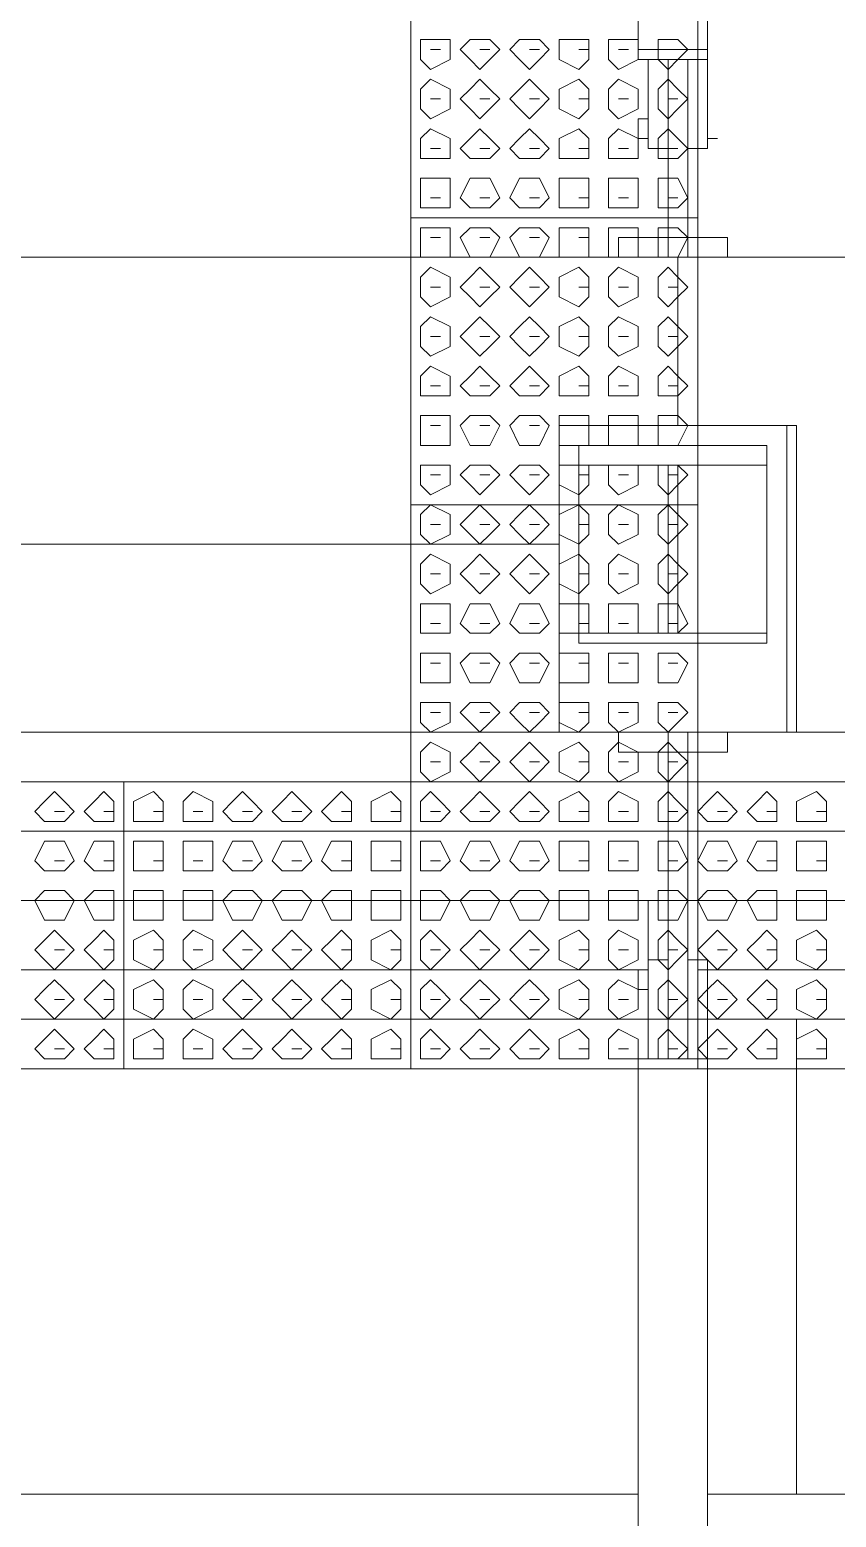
# Model space of a CAD drawing. Header units: millimetres. Extents: x -750 to 104995, y 68 to 66109.
# Drawn here: x 64580 to 65432, y 15771 to 17342 of the extents above; entities that cross this region are included whole.
import ezdxf

# ---------------------------------------------------------------- set-up
doc = ezdxf.new("R2010")
doc.units = ezdxf.units.MM
doc.layers.add('PDF_형상', color=7, linetype='Continuous')

msp = doc.modelspace()

# ---------------------------------------------------------------- linework, layer by layer
at = {"layer": 'PDF_형상', "lineweight": 5}
for points in [[(11144.4, 26203.5), (11144.4, 26297.5), (10945.8, 26297.5), (10778.6, 26297.5), (10778.6, 17404.6), (10747.3, 17404.6), (10747.3, 16202.9), (11844.5, 16202.9), (11844.5, 16495.5), (76665.4, 16495.5), (76665.4, 16296.9), (75463.7, 16296.9)], [(64679.3, 19546.9), (64679.3, 19243.8), (64982.4, 19243.8), (64982.4, 18940.8), (64982.4, 18648.2), (64982.4, 18345.1), (64982.4, 18042.1), (64982.4, 17739), (64982.4, 17446.4), (64982.4, 17143.4), (65285.4, 17143.4), (65285.4, 17446.4), (65285.4, 17739), (65285.4, 18042.1), (65285.4, 18345.1), (65285.4, 18648.2), (65285.4, 18940.8), (65285.4, 19243.8), (64982.4, 19243.8), (64982.4, 19546.9)], [(65003.3, 17321), (65013.7, 17321)], [(65055.5, 17321), (65066, 17321)], [(65107.8, 17321), (65118.2, 17321)], [(65160, 17321), (65170.5, 17321)], [(65201.8, 17321), (65212.3, 17321)], [(65254.1, 17321), (65264.5, 17321)], [(65295.9, 17310.6), (65222.7, 17310.6)], [(65003.3, 17268.8), (65013.7, 17268.8)], [(65055.5, 17268.8), (65066, 17268.8)], [(65107.8, 17268.8), (65118.2, 17268.8)], [(65160, 17268.8), (65170.5, 17268.8)], [(65201.8, 17268.8), (65212.3, 17268.8)], [(65254.1, 17268.8), (65264.5, 17268.8)], [(65003.3, 17216.5), (65013.7, 17216.5)], [(65055.5, 17216.5), (65066, 17216.5)], [(65107.8, 17216.5), (65118.2, 17216.5)], [(65160, 17216.5), (65170.5, 17216.5)], [(65201.8, 17216.5), (65212.3, 17216.5)], [(65254.1, 17216.5), (65264.5, 17216.5)], [(65003.3, 17164.3), (65013.7, 17164.3)], [(65055.5, 17164.3), (65066, 17164.3)], [(65107.8, 17164.3), (65118.2, 17164.3)], [(65160, 17164.3), (65170.5, 17164.3)], [(65201.8, 17164.3), (65212.3, 17164.3)], [(65254.1, 17164.3), (65264.5, 17164.3)], [(64982.4, 17143.4), (64982.4, 16840.3), (64982.4, 16547.7), (64982.4, 16244.7)], [(64982.4, 16547.7), (65285.4, 16547.7), (65285.4, 16840.3), (65285.4, 17143.4)], [(65003.3, 17122.5), (65013.7, 17122.5)], [(65055.5, 17122.5), (65066, 17122.5)], [(65107.8, 17122.5), (65118.2, 17122.5)], [(65160, 17122.5), (65170.5, 17122.5)], [(65201.8, 17122.5), (65212.3, 17122.5)], [(65254.1, 17122.5), (65264.5, 17122.5)], [(61962.4, 17101.6), (68566.7, 17101.6)], [(65254.1, 16923.9), (65264.5, 16923.9), (65264.5, 17101.6)], [(65003.3, 17070.2), (65013.7, 17070.2)], [(65055.5, 17070.2), (65066, 17070.2)], [(65107.8, 17070.2), (65118.2, 17070.2)], [(65160, 17070.2), (65170.5, 17070.2)], [(65201.8, 17070.2), (65212.3, 17070.2)], [(65254.1, 17070.2), (65264.5, 17070.2)], [(65003.3, 17018), (65013.7, 17018)], [(65055.5, 17018), (65066, 17018)], [(65107.8, 17018), (65118.2, 17018)], [(65160, 17018), (65170.5, 17018)], [(65201.8, 17018), (65212.3, 17018)], [(65254.1, 17018), (65264.5, 17018)], [(65003.3, 16965.7), (65013.7, 16965.7)], [(65055.5, 16965.7), (65066, 16965.7)], [(65107.8, 16965.7), (65118.2, 16965.7)], [(65160, 16965.7), (65170.5, 16965.7)], [(65201.8, 16965.7), (65212.3, 16965.7)], [(65254.1, 16965.7), (65264.5, 16965.7)], [(65003.3, 16923.9), (65013.7, 16923.9)], [(65055.5, 16923.9), (65066, 16923.9)], [(65107.8, 16923.9), (65118.2, 16923.9)], [(65160, 16923.9), (65170.5, 16923.9)], [(65201.8, 16923.9), (65212.3, 16923.9)], [(65003.3, 16871.7), (65013.7, 16871.7)], [(65055.5, 16871.7), (65066, 16871.7)], [(65107.8, 16871.7), (65118.2, 16871.7)], [(65160, 16871.7), (65170.5, 16871.7)], [(65201.8, 16871.7), (65212.3, 16871.7)], [(65254.1, 16871.7), (65264.5, 16871.7)], [(64982.4, 16840.3), (65285.4, 16840.3), (64982.4, 16840.3)], [(64982.4, 16840.3), (65285.4, 16840.3)], [(65003.3, 16819.4), (65013.7, 16819.4)], [(65055.5, 16819.4), (65066, 16819.4)], [(65107.8, 16819.4), (65118.2, 16819.4)], [(65160, 16819.4), (65170.5, 16819.4)], [(65201.8, 16819.4), (65212.3, 16819.4)], [(65254.1, 16819.4), (65264.5, 16819.4)], [(61962.4, 16798.5), (65139.1, 16798.5)], [(65003.3, 16767.2), (65013.7, 16767.2)], [(65055.5, 16767.2), (65066, 16767.2)], [(65107.8, 16767.2), (65118.2, 16767.2)], [(65160, 16767.2), (65170.5, 16767.2)], [(65201.8, 16767.2), (65212.3, 16767.2)], [(65254.1, 16767.2), (65264.5, 16767.2)], [(65003.3, 16714.9), (65013.7, 16714.9)], [(65055.5, 16714.9), (65066, 16714.9)], [(65107.8, 16714.9), (65118.2, 16714.9)], [(65160, 16714.9), (65170.5, 16714.9)], [(65201.8, 16714.9), (65212.3, 16714.9)], [(65254.1, 16714.9), (65264.5, 16714.9)], [(65003.3, 16673.1), (65013.7, 16673.1)], [(65055.5, 16673.1), (65066, 16673.1)], [(65107.8, 16673.1), (65118.2, 16673.1)], [(65160, 16673.1), (65170.5, 16673.1)], [(65201.8, 16673.1), (65212.3, 16673.1)], [(65254.1, 16673.1), (65264.5, 16673.1)], [(65003.3, 16620.9), (65013.7, 16620.9)], [(65055.5, 16620.9), (65066, 16620.9)], [(65107.8, 16620.9), (65118.2, 16620.9)], [(65160, 16620.9), (65170.5, 16620.9)], [(65201.8, 16620.9), (65212.3, 16620.9)], [(65254.1, 16620.9), (65264.5, 16620.9)], [(61962.4, 16600), (68566.7, 16600)], [(65003.3, 16568.6), (65013.7, 16568.6)], [(65055.5, 16568.6), (65066, 16568.6)], [(65107.8, 16568.6), (65118.2, 16568.6)], [(65160, 16568.6), (65170.5, 16568.6)], [(65201.8, 16568.6), (65212.3, 16568.6)], [(65254.1, 16568.6), (65264.5, 16568.6)], [(66184.1, 16547.7), (65881.1, 16547.7), (65578, 16547.7), (65285.4, 16547.7), (64982.4, 16547.7), (64679.3, 16547.7), (64376.3, 16547.7), (64083.7, 16547.7), (64083.7, 16244.7), (64376.3, 16244.7), (64679.3, 16244.7), (64982.4, 16244.7), (65285.4, 16244.7), (65578, 16244.7), (65881.1, 16244.7), (66184.1, 16244.7)], [(64679.3, 16547.7), (64679.3, 16244.7), (64679.3, 16547.7)], [(64679.3, 16547.7), (64679.3, 16244.7)], [(64982.4, 16547.7), (64982.4, 16244.7), (64982.4, 16547.7)], [(65285.4, 16547.7), (65285.4, 16244.7), (65285.4, 16547.7)], [(64606.2, 16516.4), (64616.6, 16516.4)], [(64658.4, 16516.4), (64668.9, 16516.4)], [(64710.7, 16516.4), (64721.1, 16516.4)], [(64752.5, 16516.4), (64762.9, 16516.4)], [(64804.7, 16516.4), (64815.2, 16516.4)], [(64857, 16516.4), (64867.4, 16516.4)], [(64909.2, 16516.4), (64919.7, 16516.4)], [(64961.5, 16516.4), (64971.9, 16516.4)], [(65003.3, 16516.4), (65013.7, 16516.4)], [(65055.5, 16516.4), (65066, 16516.4)], [(65107.8, 16516.4), (65118.2, 16516.4)], [(65160, 16516.4), (65170.5, 16516.4)], [(65201.8, 16516.4), (65212.3, 16516.4)], [(65254.1, 16516.4), (65264.5, 16516.4)], [(65306.3, 16516.4), (65316.8, 16516.4)], [(65358.6, 16516.4), (65369, 16516.4)], [(65410.8, 16516.4), (65421.3, 16516.4)], [(64606.2, 16464.1), (64616.6, 16464.1)], [(64658.4, 16464.1), (64668.9, 16464.1)], [(64710.7, 16464.1), (64721.1, 16464.1)], [(64752.5, 16464.1), (64762.9, 16464.1)], [(64804.7, 16464.1), (64815.2, 16464.1)], [(64857, 16464.1), (64867.4, 16464.1)], [(64909.2, 16464.1), (64919.7, 16464.1)], [(64961.5, 16464.1), (64971.9, 16464.1)], [(65003.3, 16464.1), (65013.7, 16464.1)], [(65055.5, 16464.1), (65066, 16464.1)], [(65107.8, 16464.1), (65118.2, 16464.1)], [(65160, 16464.1), (65170.5, 16464.1)], [(65201.8, 16464.1), (65212.3, 16464.1)], [(65254.1, 16464.1), (65264.5, 16464.1)], [(65306.3, 16464.1), (65316.8, 16464.1)], [(65358.6, 16464.1), (65369, 16464.1)], [(65410.8, 16464.1), (65421.3, 16464.1)], [(64606.2, 16422.3), (64616.6, 16422.3)], [(64658.4, 16422.3), (64668.9, 16422.3)], [(64710.7, 16422.3), (64721.1, 16422.3)], [(64752.5, 16422.3), (64762.9, 16422.3)], [(64804.7, 16422.3), (64815.2, 16422.3)], [(64857, 16422.3), (64867.4, 16422.3)], [(64909.2, 16422.3), (64919.7, 16422.3)], [(64961.5, 16422.3), (64971.9, 16422.3)], [(65003.3, 16422.3), (65013.7, 16422.3)], [(65055.5, 16422.3), (65066, 16422.3)], [(65107.8, 16422.3), (65118.2, 16422.3)], [(65160, 16422.3), (65170.5, 16422.3)], [(65201.8, 16422.3), (65212.3, 16422.3)], [(65254.1, 16422.3), (65264.5, 16422.3)], [(65306.3, 16422.3), (65316.8, 16422.3)], [(65358.6, 16422.3), (65369, 16422.3)], [(65410.8, 16422.3), (65421.3, 16422.3)], [(64606.2, 16370.1), (64616.6, 16370.1)], [(64658.4, 16370.1), (64668.9, 16370.1)], [(64710.7, 16370.1), (64721.1, 16370.1)], [(64752.5, 16370.1), (64762.9, 16370.1)], [(64804.7, 16370.1), (64815.2, 16370.1)], [(64857, 16370.1), (64867.4, 16370.1)], [(64909.2, 16370.1), (64919.7, 16370.1)], [(64961.5, 16370.1), (64971.9, 16370.1)], [(65003.3, 16370.1), (65013.7, 16370.1)], [(65055.5, 16370.1), (65066, 16370.1)], [(65107.8, 16370.1), (65118.2, 16370.1)], [(65160, 16370.1), (65170.5, 16370.1)], [(65201.8, 16370.1), (65212.3, 16370.1)], [(65254.1, 16370.1), (65264.5, 16370.1)], [(65306.3, 16370.1), (65316.8, 16370.1)], [(65358.6, 16370.1), (65369, 16370.1)], [(65410.8, 16370.1), (65421.3, 16370.1)], [(65275, 12984.3), (65295.9, 12984.3), (65295.9, 13067.9), (65222.7, 13067.9), (65222.7, 16255.1), (65295.9, 16255.1), (65295.9, 16359.6), (65275, 16359.6), (65295.9, 16359.6), (65295.9, 16255.1), (65222.7, 16255.1), (65295.9, 16255.1), (65295.9, 13067.9), (65222.7, 13067.9)], [(64606.2, 16317.8), (64616.6, 16317.8)], [(64658.4, 16317.8), (64668.9, 16317.8)], [(64710.7, 16317.8), (64721.1, 16317.8)], [(64752.5, 16317.8), (64762.9, 16317.8)], [(64804.7, 16317.8), (64815.2, 16317.8)], [(64857, 16317.8), (64867.4, 16317.8)], [(64909.2, 16317.8), (64919.7, 16317.8)], [(64961.5, 16317.8), (64971.9, 16317.8)], [(65003.3, 16317.8), (65013.7, 16317.8)], [(65055.5, 16317.8), (65066, 16317.8)], [(65107.8, 16317.8), (65118.2, 16317.8)], [(65160, 16317.8), (65170.5, 16317.8)], [(65201.8, 16317.8), (65212.3, 16317.8)], [(65254.1, 16317.8), (65264.5, 16317.8)], [(65306.3, 16317.8), (65316.8, 16317.8)], [(65358.6, 16317.8), (65369, 16317.8)], [(65410.8, 16317.8), (65421.3, 16317.8)], [(63571.6, 16296.9), (63571.6, 15795.3), (65222.7, 15795.3), (63571.6, 15795.3), (63571.6, 16296.9), (68201, 16296.9)], [(70865.7, 16296.9), (69517.7, 16296.9), (74157.4, 16296.9), (74157.4, 15795.3), (69037, 15795.3), (69037, 16296.9), (69371.4, 16296.9), (68347.3, 16296.9), (68681.7, 16296.9), (68681.7, 15795.3), (65295.9, 15795.3)], [(64606.2, 16265.6), (64616.6, 16265.6)], [(64658.4, 16265.6), (64668.9, 16265.6)], [(64710.7, 16265.6), (64721.1, 16265.6)], [(64752.5, 16265.6), (64762.9, 16265.6)], [(64804.7, 16265.6), (64815.2, 16265.6)], [(64857, 16265.6), (64867.4, 16265.6)], [(64909.2, 16265.6), (64919.7, 16265.6)], [(64961.5, 16265.6), (64971.9, 16265.6)], [(65003.3, 16265.6), (65013.7, 16265.6)], [(65055.5, 16265.6), (65066, 16265.6)], [(65107.8, 16265.6), (65118.2, 16265.6)], [(65160, 16265.6), (65170.5, 16265.6)], [(65201.8, 16265.6), (65212.3, 16265.6)], [(65254.1, 16265.6), (65264.5, 16265.6)], [(65306.3, 16265.6), (65316.8, 16265.6)], [(65358.6, 16265.6), (65369, 16265.6)], [(65410.8, 16265.6), (65421.3, 16265.6)]]:
    msp.add_lwpolyline(points, dxfattribs=at)
for points in [[(65295.9, 17310.6), (65295.9, 17216.5), (65275, 17216.5), (65295.9, 17216.5), (65295.9, 17310.6), (65295.9, 18533.2), (65222.7, 18533.2), (65222.7, 17310.6)], [(65024.2, 17321), (65024.2, 17331.5), (65003.3, 17331.5), (64992.8, 17331.5), (64992.8, 17321), (64992.8, 17310.6), (65003.3, 17300.1), (65024.2, 17310.6)], [(65076.4, 17321), (65066, 17331.5), (65055.5, 17331.5), (65045.1, 17331.5), (65034.6, 17321), (65045.1, 17310.6), (65055.5, 17300.1), (65066, 17310.6)], [(65128.7, 17321), (65118.2, 17331.5), (65107.8, 17331.5), (65097.3, 17331.5), (65086.9, 17321), (65097.3, 17310.6), (65107.8, 17300.1), (65118.2, 17310.6)], [(65170.5, 17321), (65170.5, 17331.5), (65160, 17331.5), (65139.1, 17331.5), (65139.1, 17321), (65139.1, 17310.6), (65160, 17300.1), (65170.5, 17310.6)], [(65222.7, 17321), (65222.7, 17331.5), (65201.8, 17331.5), (65191.4, 17331.5), (65191.4, 17321), (65191.4, 17310.6), (65201.8, 17300.1), (65222.7, 17310.6)], [(65275, 17321), (65264.5, 17331.5), (65254.1, 17331.5), (65243.6, 17331.5), (65243.6, 17321), (65243.6, 17310.6), (65254.1, 17300.1), (65264.5, 17310.6)], [(65222.7, 17321), (65295.9, 17321)], [(65222.7, 17310.6), (65295.9, 17310.6)], [(65233.2, 17310.6), (65233.2, 17216.5), (65254.1, 17216.5), (65233.2, 17216.5)], [(65275, 17310.6), (65254.1, 17310.6), (65254.1, 17101.6), (65275, 17101.6)], [(65275, 17310.6), (65254.1, 17310.6), (65254.1, 17101.6), (65275, 17101.6)], [(65024.2, 17268.8), (65024.2, 17279.2), (65003.3, 17289.7), (64992.8, 17279.2), (64992.8, 17268.8), (64992.8, 17258.3), (65003.3, 17247.9), (65024.2, 17258.3)], [(65076.4, 17268.8), (65066, 17279.2), (65055.5, 17289.7), (65045.1, 17279.2), (65034.6, 17268.8), (65045.1, 17258.3), (65055.5, 17247.9), (65066, 17258.3)], [(65128.7, 17268.8), (65118.2, 17279.2), (65107.8, 17289.7), (65097.3, 17279.2), (65086.9, 17268.8), (65097.3, 17258.3), (65107.8, 17247.9), (65118.2, 17258.3)], [(65170.5, 17268.8), (65170.5, 17279.2), (65160, 17289.7), (65139.1, 17279.2), (65139.1, 17268.8), (65139.1, 17258.3), (65160, 17247.9), (65170.5, 17258.3)], [(65222.7, 17268.8), (65222.7, 17279.2), (65201.8, 17289.7), (65191.4, 17279.2), (65191.4, 17268.8), (65191.4, 17258.3), (65201.8, 17247.9), (65222.7, 17258.3)], [(65275, 17268.8), (65264.5, 17279.2), (65254.1, 17289.7), (65243.6, 17279.2), (65243.6, 17268.8), (65243.6, 17258.3), (65254.1, 17247.9), (65264.5, 17258.3)], [(65024.2, 17216.5), (65024.2, 17227), (65003.3, 17237.4), (64992.8, 17227), (64992.8, 17216.5), (64992.8, 17206.1), (65003.3, 17206.1), (65024.2, 17206.1)], [(65076.4, 17216.5), (65066, 17227), (65055.5, 17237.4), (65045.1, 17227), (65034.6, 17216.5), (65045.1, 17206.1), (65055.5, 17206.1), (65066, 17206.1)], [(65128.7, 17216.5), (65118.2, 17227), (65107.8, 17237.4), (65097.3, 17227), (65086.9, 17216.5), (65097.3, 17206.1), (65107.8, 17206.1), (65118.2, 17206.1)], [(65170.5, 17216.5), (65170.5, 17227), (65160, 17237.4), (65139.1, 17227), (65139.1, 17216.5), (65139.1, 17206.1), (65160, 17206.1), (65170.5, 17206.1)], [(65222.7, 17216.5), (65222.7, 17227), (65201.8, 17237.4), (65191.4, 17227), (65191.4, 17216.5), (65191.4, 17206.1), (65201.8, 17206.1), (65222.7, 17206.1)], [(65222.7, 17247.9), (65233.2, 17247.9), (65222.7, 17247.9), (65222.7, 17227), (65233.2, 17227), (65222.7, 17227)], [(65275, 17216.5), (65264.5, 17227), (65254.1, 17237.4), (65243.6, 17227), (65243.6, 17216.5), (65243.6, 17206.1), (65254.1, 17206.1), (65264.5, 17206.1)], [(65295.9, 17227), (65295.9, 17247.9), (65295.9, 17227), (65306.3, 17227)], [(65024.2, 17164.3), (65024.2, 17185.2), (65003.3, 17185.2), (64992.8, 17185.2), (64992.8, 17164.3), (64992.8, 17153.8), (65003.3, 17153.8), (65024.2, 17153.8)], [(65076.4, 17164.3), (65066, 17185.2), (65055.5, 17185.2), (65045.1, 17185.2), (65034.6, 17164.3), (65045.1, 17153.8), (65055.5, 17153.8), (65066, 17153.8)], [(65128.7, 17164.3), (65118.2, 17185.2), (65107.8, 17185.2), (65097.3, 17185.2), (65086.9, 17164.3), (65097.3, 17153.8), (65107.8, 17153.8), (65118.2, 17153.8)], [(65170.5, 17164.3), (65170.5, 17185.2), (65160, 17185.2), (65139.1, 17185.2), (65139.1, 17164.3), (65139.1, 17153.8), (65160, 17153.8), (65170.5, 17153.8)], [(65222.7, 17164.3), (65222.7, 17185.2), (65201.8, 17185.2), (65191.4, 17185.2), (65191.4, 17164.3), (65191.4, 17153.8), (65201.8, 17153.8), (65222.7, 17153.8)], [(65275, 17164.3), (65264.5, 17185.2), (65254.1, 17185.2), (65243.6, 17185.2), (65243.6, 17164.3), (65243.6, 17153.8), (65254.1, 17153.8), (65264.5, 17153.8)], [(65024.2, 17122.5), (65024.2, 17132.9), (65003.3, 17132.9), (64992.8, 17132.9), (64992.8, 17122.5), (64992.8, 17101.6), (65003.3, 17101.6), (65024.2, 17101.6)], [(65076.4, 17122.5), (65066, 17132.9), (65055.5, 17132.9), (65045.1, 17132.9), (65034.6, 17122.5), (65045.1, 17101.6), (65055.5, 17101.6), (65066, 17101.6)], [(65128.7, 17122.5), (65118.2, 17132.9), (65107.8, 17132.9), (65097.3, 17132.9), (65086.9, 17122.5), (65097.3, 17101.6), (65107.8, 17101.6), (65118.2, 17101.6)], [(65170.5, 17122.5), (65170.5, 17132.9), (65160, 17132.9), (65139.1, 17132.9), (65139.1, 17122.5), (65139.1, 17101.6), (65160, 17101.6), (65170.5, 17101.6)], [(65222.7, 17122.5), (65222.7, 17132.9), (65201.8, 17132.9), (65191.4, 17132.9), (65191.4, 17122.5), (65191.4, 17101.6), (65201.8, 17101.6), (65222.7, 17101.6)], [(65275, 17122.5), (65264.5, 17132.9), (65254.1, 17132.9), (65243.6, 17132.9), (65243.6, 17122.5), (65243.6, 17101.6), (65254.1, 17101.6), (65264.5, 17101.6)], [(65316.8, 17101.6), (65201.8, 17101.6), (65201.8, 17122.5), (65316.8, 17122.5)], [(65316.8, 17101.6), (65201.8, 17101.6), (65201.8, 17122.5), (65316.8, 17122.5)], [(65254.1, 17122.5), (65275, 17122.5)], [(65024.2, 17070.2), (65024.2, 17080.7), (65003.3, 17091.1), (64992.8, 17080.7), (64992.8, 17070.2), (64992.8, 17059.8), (65003.3, 17049.3), (65024.2, 17059.8)], [(65076.4, 17070.2), (65066, 17080.7), (65055.5, 17091.1), (65045.1, 17080.7), (65034.6, 17070.2), (65045.1, 17059.8), (65055.5, 17049.3), (65066, 17059.8)], [(65128.7, 17070.2), (65118.2, 17080.7), (65107.8, 17091.1), (65097.3, 17080.7), (65086.9, 17070.2), (65097.3, 17059.8), (65107.8, 17049.3), (65118.2, 17059.8)], [(65170.5, 17070.2), (65170.5, 17080.7), (65160, 17091.1), (65139.1, 17080.7), (65139.1, 17070.2), (65139.1, 17059.8), (65160, 17049.3), (65170.5, 17059.8)], [(65222.7, 17070.2), (65222.7, 17080.7), (65201.8, 17091.1), (65191.4, 17080.7), (65191.4, 17070.2), (65191.4, 17059.8), (65201.8, 17049.3), (65222.7, 17059.8)], [(65275, 17070.2), (65264.5, 17080.7), (65254.1, 17091.1), (65243.6, 17080.7), (65243.6, 17070.2), (65243.6, 17059.8), (65254.1, 17049.3), (65264.5, 17059.8)], [(65024.2, 17018), (65024.2, 17028.4), (65003.3, 17038.9), (64992.8, 17028.4), (64992.8, 17018), (64992.8, 17007.5), (65003.3, 16997.1), (65024.2, 17007.5)], [(65076.4, 17018), (65066, 17028.4), (65055.5, 17038.9), (65045.1, 17028.4), (65034.6, 17018), (65045.1, 17007.5), (65055.5, 16997.1), (65066, 17007.5)], [(65128.7, 17018), (65118.2, 17028.4), (65107.8, 17038.9), (65097.3, 17028.4), (65086.9, 17018), (65097.3, 17007.5), (65107.8, 16997.1), (65118.2, 17007.5)], [(65170.5, 17018), (65170.5, 17028.4), (65160, 17038.9), (65139.1, 17028.4), (65139.1, 17018), (65139.1, 17007.5), (65160, 16997.1), (65170.5, 17007.5)], [(65222.7, 17018), (65222.7, 17028.4), (65201.8, 17038.9), (65191.4, 17028.4), (65191.4, 17018), (65191.4, 17007.5), (65201.8, 16997.1), (65222.7, 17007.5)], [(65275, 17018), (65264.5, 17028.4), (65254.1, 17038.9), (65243.6, 17028.4), (65243.6, 17018), (65243.6, 17007.5), (65254.1, 16997.1), (65264.5, 17007.5)], [(65024.2, 16965.7), (65024.2, 16976.2), (65003.3, 16986.6), (64992.8, 16976.2), (64992.8, 16965.7), (64992.8, 16955.3), (65003.3, 16955.3), (65024.2, 16955.3)], [(65076.4, 16965.7), (65066, 16976.2), (65055.5, 16986.6), (65045.1, 16976.2), (65034.6, 16965.7), (65045.1, 16955.3), (65055.5, 16955.3), (65066, 16955.3)], [(65128.7, 16965.7), (65118.2, 16976.2), (65107.8, 16986.6), (65097.3, 16976.2), (65086.9, 16965.7), (65097.3, 16955.3), (65107.8, 16955.3), (65118.2, 16955.3)], [(65170.5, 16965.7), (65170.5, 16976.2), (65160, 16986.6), (65139.1, 16976.2), (65139.1, 16965.7), (65139.1, 16955.3), (65160, 16955.3), (65170.5, 16955.3)], [(65222.7, 16965.7), (65222.7, 16976.2), (65201.8, 16986.6), (65191.4, 16976.2), (65191.4, 16965.7), (65191.4, 16955.3), (65201.8, 16955.3), (65222.7, 16955.3)], [(65275, 16965.7), (65264.5, 16976.2), (65254.1, 16986.6), (65243.6, 16976.2), (65243.6, 16965.7), (65243.6, 16955.3), (65254.1, 16955.3), (65264.5, 16955.3)], [(65024.2, 16923.9), (65024.2, 16934.4), (65003.3, 16934.4), (64992.8, 16934.4), (64992.8, 16923.9), (64992.8, 16903), (65003.3, 16903), (65024.2, 16903)], [(65076.4, 16923.9), (65066, 16934.4), (65055.5, 16934.4), (65045.1, 16934.4), (65034.6, 16923.9), (65045.1, 16903), (65055.5, 16903), (65066, 16903)], [(65128.7, 16923.9), (65118.2, 16934.4), (65107.8, 16934.4), (65097.3, 16934.4), (65086.9, 16923.9), (65097.3, 16903), (65107.8, 16903), (65118.2, 16903)], [(65170.5, 16923.9), (65170.5, 16934.4), (65160, 16934.4), (65139.1, 16934.4), (65139.1, 16923.9), (65139.1, 16903), (65160, 16903), (65170.5, 16903)], [(65139.1, 16923.9), (65379.5, 16923.9), (65379.5, 16600), (65139.1, 16600), (65139.1, 16923.9), (65389.9, 16923.9), (65389.9, 16600), (65139.1, 16600)], [(65139.1, 16923.9), (65379.5, 16923.9), (65379.5, 16600), (65139.1, 16600), (65139.1, 16923.9), (65389.9, 16923.9), (65389.9, 16600), (65139.1, 16600)], [(65222.7, 16923.9), (65222.7, 16934.4), (65201.8, 16934.4), (65191.4, 16934.4), (65191.4, 16923.9), (65191.4, 16903), (65201.8, 16903), (65222.7, 16903)], [(65275, 16923.9), (65264.5, 16934.4), (65254.1, 16934.4), (65243.6, 16934.4), (65243.6, 16923.9), (65243.6, 16903), (65254.1, 16903), (65264.5, 16903)], [(65160, 16694), (65358.6, 16694), (65358.6, 16704.5), (65264.5, 16704.5), (65264.5, 16882.1), (65358.6, 16882.1), (65358.6, 16903), (65160, 16903), (65160, 16882.1), (65254.1, 16882.1), (65254.1, 16704.5), (65160, 16704.5)], [(65160, 16694), (65358.6, 16694), (65358.6, 16704.5), (65264.5, 16704.5), (65264.5, 16882.1), (65358.6, 16882.1), (65358.6, 16903), (65160, 16903), (65160, 16882.1), (65254.1, 16882.1), (65254.1, 16704.5), (65160, 16704.5)], [(65024.2, 16871.7), (65024.2, 16882.1), (65003.3, 16882.1), (64992.8, 16882.1), (64992.8, 16871.7), (64992.8, 16861.2), (65003.3, 16850.8), (65024.2, 16861.2)], [(65076.4, 16871.7), (65066, 16882.1), (65055.5, 16882.1), (65045.1, 16882.1), (65034.6, 16871.7), (65045.1, 16861.2), (65055.5, 16850.8), (65066, 16861.2)], [(65128.7, 16871.7), (65118.2, 16882.1), (65107.8, 16882.1), (65097.3, 16882.1), (65086.9, 16871.7), (65097.3, 16861.2), (65107.8, 16850.8), (65118.2, 16861.2)], [(65170.5, 16871.7), (65170.5, 16882.1), (65160, 16882.1), (65139.1, 16882.1), (65139.1, 16871.7), (65139.1, 16861.2), (65160, 16850.8), (65170.5, 16861.2)], [(65160, 16882.1), (65160, 16704.5)], [(65222.7, 16871.7), (65222.7, 16882.1), (65201.8, 16882.1), (65191.4, 16882.1), (65191.4, 16871.7), (65191.4, 16861.2), (65201.8, 16850.8), (65222.7, 16861.2)], [(65275, 16871.7), (65264.5, 16882.1), (65254.1, 16882.1), (65243.6, 16882.1), (65243.6, 16871.7), (65243.6, 16861.2), (65254.1, 16850.8), (65264.5, 16861.2)], [(65358.6, 16882.1), (65358.6, 16704.5)], [(65024.2, 16819.4), (65024.2, 16829.9), (65003.3, 16840.3), (64992.8, 16829.9), (64992.8, 16819.4), (64992.8, 16809), (65003.3, 16798.5), (65024.2, 16809)], [(65076.4, 16819.4), (65066, 16829.9), (65055.5, 16840.3), (65045.1, 16829.9), (65034.6, 16819.4), (65045.1, 16809), (65055.5, 16798.5), (65066, 16809)], [(65128.7, 16819.4), (65118.2, 16829.9), (65107.8, 16840.3), (65097.3, 16829.9), (65086.9, 16819.4), (65097.3, 16809), (65107.8, 16798.5), (65118.2, 16809)], [(65170.5, 16819.4), (65170.5, 16829.9), (65160, 16840.3), (65139.1, 16829.9), (65139.1, 16819.4), (65139.1, 16809), (65160, 16798.5), (65170.5, 16809)], [(65222.7, 16819.4), (65222.7, 16829.9), (65201.8, 16840.3), (65191.4, 16829.9), (65191.4, 16819.4), (65191.4, 16809), (65201.8, 16798.5), (65222.7, 16809)], [(65275, 16819.4), (65264.5, 16829.9), (65254.1, 16840.3), (65243.6, 16829.9), (65243.6, 16819.4), (65243.6, 16809), (65254.1, 16798.5), (65264.5, 16809)], [(65024.2, 16767.2), (65024.2, 16777.6), (65003.3, 16788.1), (64992.8, 16777.6), (64992.8, 16767.2), (64992.8, 16756.7), (65003.3, 16746.3), (65024.2, 16756.7)], [(65076.4, 16767.2), (65066, 16777.6), (65055.5, 16788.1), (65045.1, 16777.6), (65034.6, 16767.2), (65045.1, 16756.7), (65055.5, 16746.3), (65066, 16756.7)], [(65128.7, 16767.2), (65118.2, 16777.6), (65107.8, 16788.1), (65097.3, 16777.6), (65086.9, 16767.2), (65097.3, 16756.7), (65107.8, 16746.3), (65118.2, 16756.7)], [(65170.5, 16767.2), (65170.5, 16777.6), (65160, 16788.1), (65139.1, 16777.6), (65139.1, 16767.2), (65139.1, 16756.7), (65160, 16746.3), (65170.5, 16756.7)], [(65222.7, 16767.2), (65222.7, 16777.6), (65201.8, 16788.1), (65191.4, 16777.6), (65191.4, 16767.2), (65191.4, 16756.7), (65201.8, 16746.3), (65222.7, 16756.7)], [(65275, 16767.2), (65264.5, 16777.6), (65254.1, 16788.1), (65243.6, 16777.6), (65243.6, 16767.2), (65243.6, 16756.7), (65254.1, 16746.3), (65264.5, 16756.7)], [(65024.2, 16714.9), (65024.2, 16735.8), (65003.3, 16735.8), (64992.8, 16735.8), (64992.8, 16714.9), (64992.8, 16704.5), (65003.3, 16704.5), (65024.2, 16704.5)], [(65076.4, 16714.9), (65066, 16735.8), (65055.5, 16735.8), (65045.1, 16735.8), (65034.6, 16714.9), (65045.1, 16704.5), (65055.5, 16704.5), (65066, 16704.5)], [(65128.7, 16714.9), (65118.2, 16735.8), (65107.8, 16735.8), (65097.3, 16735.8), (65086.9, 16714.9), (65097.3, 16704.5), (65107.8, 16704.5), (65118.2, 16704.5)], [(65170.5, 16714.9), (65170.5, 16735.8), (65160, 16735.8), (65139.1, 16735.8), (65139.1, 16714.9), (65139.1, 16704.5), (65160, 16704.5), (65170.5, 16704.5)], [(65222.7, 16714.9), (65222.7, 16735.8), (65201.8, 16735.8), (65191.4, 16735.8), (65191.4, 16714.9), (65191.4, 16704.5), (65201.8, 16704.5), (65222.7, 16704.5)], [(65275, 16714.9), (65264.5, 16735.8), (65254.1, 16735.8), (65243.6, 16735.8), (65243.6, 16714.9), (65243.6, 16704.5), (65254.1, 16704.5), (65264.5, 16704.5)], [(65024.2, 16673.1), (65024.2, 16683.6), (65003.3, 16683.6), (64992.8, 16683.6), (64992.8, 16673.1), (64992.8, 16652.2), (65003.3, 16652.2), (65024.2, 16652.2)], [(65076.4, 16673.1), (65066, 16683.6), (65055.5, 16683.6), (65045.1, 16683.6), (65034.6, 16673.1), (65045.1, 16652.2), (65055.5, 16652.2), (65066, 16652.2)], [(65128.7, 16673.1), (65118.2, 16683.6), (65107.8, 16683.6), (65097.3, 16683.6), (65086.9, 16673.1), (65097.3, 16652.2), (65107.8, 16652.2), (65118.2, 16652.2)], [(65170.5, 16673.1), (65170.5, 16683.6), (65160, 16683.6), (65139.1, 16683.6), (65139.1, 16673.1), (65139.1, 16652.2), (65160, 16652.2), (65170.5, 16652.2)], [(65222.7, 16673.1), (65222.7, 16683.6), (65201.8, 16683.6), (65191.4, 16683.6), (65191.4, 16673.1), (65191.4, 16652.2), (65201.8, 16652.2), (65222.7, 16652.2)], [(65275, 16673.1), (65264.5, 16683.6), (65254.1, 16683.6), (65243.6, 16683.6), (65243.6, 16673.1), (65243.6, 16652.2), (65254.1, 16652.2), (65264.5, 16652.2)], [(65024.2, 16620.9), (65024.2, 16631.3), (65003.3, 16631.3), (64992.8, 16631.3), (64992.8, 16620.9), (64992.8, 16610.4), (65003.3, 16600), (65024.2, 16610.4)], [(65076.4, 16620.9), (65066, 16631.3), (65055.5, 16631.3), (65045.1, 16631.3), (65034.6, 16620.9), (65045.1, 16610.4), (65055.5, 16600), (65066, 16610.4)], [(65128.7, 16620.9), (65118.2, 16631.3), (65107.8, 16631.3), (65097.3, 16631.3), (65086.9, 16620.9), (65097.3, 16610.4), (65107.8, 16600), (65118.2, 16610.4)], [(65170.5, 16620.9), (65170.5, 16631.3), (65160, 16631.3), (65139.1, 16631.3), (65139.1, 16620.9), (65139.1, 16610.4), (65160, 16600), (65170.5, 16610.4)], [(65222.7, 16620.9), (65222.7, 16631.3), (65201.8, 16631.3), (65191.4, 16631.3), (65191.4, 16620.9), (65191.4, 16610.4), (65201.8, 16600), (65222.7, 16610.4)], [(65275, 16620.9), (65264.5, 16631.3), (65254.1, 16631.3), (65243.6, 16631.3), (65243.6, 16620.9), (65243.6, 16610.4), (65254.1, 16600), (65264.5, 16610.4)], [(65024.2, 16568.6), (65024.2, 16579.1), (65003.3, 16589.5), (64992.8, 16579.1), (64992.8, 16568.6), (64992.8, 16558.2), (65003.3, 16547.7), (65024.2, 16558.2)], [(65076.4, 16568.6), (65066, 16579.1), (65055.5, 16589.5), (65045.1, 16579.1), (65034.6, 16568.6), (65045.1, 16558.2), (65055.5, 16547.7), (65066, 16558.2)], [(65128.7, 16568.6), (65118.2, 16579.1), (65107.8, 16589.5), (65097.3, 16579.1), (65086.9, 16568.6), (65097.3, 16558.2), (65107.8, 16547.7), (65118.2, 16558.2)], [(65170.5, 16568.6), (65170.5, 16579.1), (65160, 16589.5), (65139.1, 16579.1), (65139.1, 16568.6), (65139.1, 16558.2), (65160, 16547.7), (65170.5, 16558.2)], [(65222.7, 16568.6), (65222.7, 16579.1), (65201.8, 16589.5), (65191.4, 16579.1), (65191.4, 16568.6), (65191.4, 16558.2), (65201.8, 16547.7), (65222.7, 16558.2)], [(65201.8, 16579.1), (65316.8, 16579.1), (65316.8, 16600), (65316.8, 16579.1), (65201.8, 16579.1), (65201.8, 16600)], [(65275, 16568.6), (65264.5, 16579.1), (65254.1, 16589.5), (65243.6, 16579.1), (65243.6, 16568.6), (65243.6, 16558.2), (65254.1, 16547.7), (65264.5, 16558.2)], [(65275, 16600), (65275, 16255.1), (65254.1, 16255.1), (65254.1, 16600), (65254.1, 16255.1), (65275, 16255.1)], [(65254.1, 16579.1), (65275, 16579.1)], [(64627.1, 16516.4), (64616.6, 16526.8), (64606.2, 16537.3), (64595.7, 16526.8), (64585.3, 16516.4), (64595.7, 16505.9), (64606.2, 16505.9), (64616.6, 16505.9)], [(64668.9, 16516.4), (64668.9, 16526.8), (64658.4, 16537.3), (64648, 16526.8), (64637.5, 16516.4), (64648, 16505.9), (64658.4, 16505.9), (64668.9, 16505.9)], [(64721.1, 16516.4), (64721.1, 16526.8), (64710.7, 16537.3), (64689.8, 16526.8), (64689.8, 16516.4), (64689.8, 16505.9), (64710.7, 16505.9), (64721.1, 16505.9)], [(64773.4, 16516.4), (64773.4, 16526.8), (64752.5, 16537.3), (64742, 16526.8), (64742, 16516.4), (64742, 16505.9), (64752.5, 16505.9), (64773.4, 16505.9)], [(64825.6, 16516.4), (64815.2, 16526.8), (64804.7, 16537.3), (64794.3, 16526.8), (64783.8, 16516.4), (64794.3, 16505.9), (64804.7, 16505.9), (64815.2, 16505.9)], [(64877.9, 16516.4), (64867.4, 16526.8), (64857, 16537.3), (64846.5, 16526.8), (64836.1, 16516.4), (64846.5, 16505.9), (64857, 16505.9), (64867.4, 16505.9)], [(64919.7, 16516.4), (64919.7, 16526.8), (64909.2, 16537.3), (64898.8, 16526.8), (64888.3, 16516.4), (64898.8, 16505.9), (64909.2, 16505.9), (64919.7, 16505.9)], [(64971.9, 16516.4), (64971.9, 16526.8), (64961.5, 16537.3), (64940.6, 16526.8), (64940.6, 16516.4), (64940.6, 16505.9), (64961.5, 16505.9), (64971.9, 16505.9)], [(65024.2, 16516.4), (65013.7, 16526.8), (65003.3, 16537.3), (64992.8, 16526.8), (64992.8, 16516.4), (64992.8, 16505.9), (65003.3, 16505.9), (65013.7, 16505.9)], [(65076.4, 16516.4), (65066, 16526.8), (65055.5, 16537.3), (65045.1, 16526.8), (65034.6, 16516.4), (65045.1, 16505.9), (65055.5, 16505.9), (65066, 16505.9)], [(65128.7, 16516.4), (65118.2, 16526.8), (65107.8, 16537.3), (65097.3, 16526.8), (65086.9, 16516.4), (65097.3, 16505.9), (65107.8, 16505.9), (65118.2, 16505.9)], [(65170.5, 16516.4), (65170.5, 16526.8), (65160, 16537.3), (65139.1, 16526.8), (65139.1, 16516.4), (65139.1, 16505.9), (65160, 16505.9), (65170.5, 16505.9)], [(65222.7, 16516.4), (65222.7, 16526.8), (65201.8, 16537.3), (65191.4, 16526.8), (65191.4, 16516.4), (65191.4, 16505.9), (65201.8, 16505.9), (65222.7, 16505.9)], [(65275, 16516.4), (65264.5, 16526.8), (65254.1, 16537.3), (65243.6, 16526.8), (65243.6, 16516.4), (65243.6, 16505.9), (65254.1, 16505.9), (65264.5, 16505.9)], [(65327.2, 16516.4), (65316.8, 16526.8), (65306.3, 16537.3), (65295.9, 16526.8), (65285.4, 16516.4), (65295.9, 16505.9), (65306.3, 16505.9), (65316.8, 16505.9)], [(65369, 16516.4), (65369, 16526.8), (65358.6, 16537.3), (65348.1, 16526.8), (65337.7, 16516.4), (65348.1, 16505.9), (65358.6, 16505.9), (65369, 16505.9)], [(65421.3, 16516.4), (65421.3, 16526.8), (65410.8, 16537.3), (65389.9, 16526.8), (65389.9, 16516.4), (65389.9, 16505.9), (65410.8, 16505.9), (65421.3, 16505.9)], [(64627.1, 16464.1), (64616.6, 16485), (64606.2, 16485), (64595.7, 16485), (64585.3, 16464.1), (64595.7, 16453.7), (64606.2, 16453.7), (64616.6, 16453.7)], [(64668.9, 16464.1), (64668.9, 16485), (64658.4, 16485), (64648, 16485), (64637.5, 16464.1), (64648, 16453.7), (64658.4, 16453.7), (64668.9, 16453.7)], [(64721.1, 16464.1), (64721.1, 16485), (64710.7, 16485), (64689.8, 16485), (64689.8, 16464.1), (64689.8, 16453.7), (64710.7, 16453.7), (64721.1, 16453.7)], [(64773.4, 16464.1), (64773.4, 16485), (64752.5, 16485), (64742, 16485), (64742, 16464.1), (64742, 16453.7), (64752.5, 16453.7), (64773.4, 16453.7)], [(64825.6, 16464.1), (64815.2, 16485), (64804.7, 16485), (64794.3, 16485), (64783.8, 16464.1), (64794.3, 16453.7), (64804.7, 16453.7), (64815.2, 16453.7)], [(64877.9, 16464.1), (64867.4, 16485), (64857, 16485), (64846.5, 16485), (64836.1, 16464.1), (64846.5, 16453.7), (64857, 16453.7), (64867.4, 16453.7)], [(64919.7, 16464.1), (64919.7, 16485), (64909.2, 16485), (64898.8, 16485), (64888.3, 16464.1), (64898.8, 16453.7), (64909.2, 16453.7), (64919.7, 16453.7)], [(64971.9, 16464.1), (64971.9, 16485), (64961.5, 16485), (64940.6, 16485), (64940.6, 16464.1), (64940.6, 16453.7), (64961.5, 16453.7), (64971.9, 16453.7)], [(65024.2, 16464.1), (65013.7, 16485), (65003.3, 16485), (64992.8, 16485), (64992.8, 16464.1), (64992.8, 16453.7), (65003.3, 16453.7), (65013.7, 16453.7)], [(65076.4, 16464.1), (65066, 16485), (65055.5, 16485), (65045.1, 16485), (65034.6, 16464.1), (65045.1, 16453.7), (65055.5, 16453.7), (65066, 16453.7)], [(65128.7, 16464.1), (65118.2, 16485), (65107.8, 16485), (65097.3, 16485), (65086.9, 16464.1), (65097.3, 16453.7), (65107.8, 16453.7), (65118.2, 16453.7)], [(65170.5, 16464.1), (65170.5, 16485), (65160, 16485), (65139.1, 16485), (65139.1, 16464.1), (65139.1, 16453.7), (65160, 16453.7), (65170.5, 16453.7)], [(65222.7, 16464.1), (65222.7, 16485), (65201.8, 16485), (65191.4, 16485), (65191.4, 16464.1), (65191.4, 16453.7), (65201.8, 16453.7), (65222.7, 16453.7)], [(65275, 16464.1), (65264.5, 16485), (65254.1, 16485), (65243.6, 16485), (65243.6, 16464.1), (65243.6, 16453.7), (65254.1, 16453.7), (65264.5, 16453.7)], [(65327.2, 16464.1), (65316.8, 16485), (65306.3, 16485), (65295.9, 16485), (65285.4, 16464.1), (65295.9, 16453.7), (65306.3, 16453.7), (65316.8, 16453.7)], [(65369, 16464.1), (65369, 16485), (65358.6, 16485), (65348.1, 16485), (65337.7, 16464.1), (65348.1, 16453.7), (65358.6, 16453.7), (65369, 16453.7)], [(65421.3, 16464.1), (65421.3, 16485), (65410.8, 16485), (65389.9, 16485), (65389.9, 16464.1), (65389.9, 16453.7), (65410.8, 16453.7), (65421.3, 16453.7)], [(64627.1, 16422.3), (64616.6, 16432.8), (64606.2, 16432.8), (64595.7, 16432.8), (64585.3, 16422.3), (64595.7, 16401.4), (64606.2, 16401.4), (64616.6, 16401.4)], [(64668.9, 16422.3), (64668.9, 16432.8), (64658.4, 16432.8), (64648, 16432.8), (64637.5, 16422.3), (64648, 16401.4), (64658.4, 16401.4), (64668.9, 16401.4)], [(64721.1, 16422.3), (64721.1, 16432.8), (64710.7, 16432.8), (64689.8, 16432.8), (64689.8, 16422.3), (64689.8, 16401.4), (64710.7, 16401.4), (64721.1, 16401.4)], [(64773.4, 16422.3), (64773.4, 16432.8), (64752.5, 16432.8), (64742, 16432.8), (64742, 16422.3), (64742, 16401.4), (64752.5, 16401.4), (64773.4, 16401.4)], [(64825.6, 16422.3), (64815.2, 16432.8), (64804.7, 16432.8), (64794.3, 16432.8), (64783.8, 16422.3), (64794.3, 16401.4), (64804.7, 16401.4), (64815.2, 16401.4)], [(64877.9, 16422.3), (64867.4, 16432.8), (64857, 16432.8), (64846.5, 16432.8), (64836.1, 16422.3), (64846.5, 16401.4), (64857, 16401.4), (64867.4, 16401.4)], [(64919.7, 16422.3), (64919.7, 16432.8), (64909.2, 16432.8), (64898.8, 16432.8), (64888.3, 16422.3), (64898.8, 16401.4), (64909.2, 16401.4), (64919.7, 16401.4)], [(64971.9, 16422.3), (64971.9, 16432.8), (64961.5, 16432.8), (64940.6, 16432.8), (64940.6, 16422.3), (64940.6, 16401.4), (64961.5, 16401.4), (64971.9, 16401.4)], [(65024.2, 16422.3), (65013.7, 16432.8), (65003.3, 16432.8), (64992.8, 16432.8), (64992.8, 16422.3), (64992.8, 16401.4), (65003.3, 16401.4), (65013.7, 16401.4)], [(65076.4, 16422.3), (65066, 16432.8), (65055.5, 16432.8), (65045.1, 16432.8), (65034.6, 16422.3), (65045.1, 16401.4), (65055.5, 16401.4), (65066, 16401.4)], [(65128.7, 16422.3), (65118.2, 16432.8), (65107.8, 16432.8), (65097.3, 16432.8), (65086.9, 16422.3), (65097.3, 16401.4), (65107.8, 16401.4), (65118.2, 16401.4)], [(65170.5, 16422.3), (65170.5, 16432.8), (65160, 16432.8), (65139.1, 16432.8), (65139.1, 16422.3), (65139.1, 16401.4), (65160, 16401.4), (65170.5, 16401.4)], [(65222.7, 16422.3), (65222.7, 16432.8), (65201.8, 16432.8), (65191.4, 16432.8), (65191.4, 16422.3), (65191.4, 16401.4), (65201.8, 16401.4), (65222.7, 16401.4)], [(65275, 16422.3), (65264.5, 16432.8), (65254.1, 16432.8), (65243.6, 16432.8), (65243.6, 16422.3), (65243.6, 16401.4), (65254.1, 16401.4), (65264.5, 16401.4)], [(65327.2, 16422.3), (65316.8, 16432.8), (65306.3, 16432.8), (65295.9, 16432.8), (65285.4, 16422.3), (65295.9, 16401.4), (65306.3, 16401.4), (65316.8, 16401.4)], [(65369, 16422.3), (65369, 16432.8), (65358.6, 16432.8), (65348.1, 16432.8), (65337.7, 16422.3), (65348.1, 16401.4), (65358.6, 16401.4), (65369, 16401.4)], [(65421.3, 16422.3), (65421.3, 16432.8), (65410.8, 16432.8), (65389.9, 16432.8), (65389.9, 16422.3), (65389.9, 16401.4), (65410.8, 16401.4), (65421.3, 16401.4)], [(65233.2, 16296.9), (65233.2, 16422.3), (63717.9, 16422.3), (65233.2, 16422.3), (65233.2, 16296.9), (63717.9, 16296.9)], [(65233.2, 16422.3), (65233.2, 16296.9), (65285.4, 16296.9), (65285.4, 16422.3)], [(65233.2, 16422.3), (65233.2, 16296.9), (65285.4, 16296.9), (65285.4, 16422.3)], [(66811.1, 16296.9), (65285.4, 16296.9), (66811.1, 16296.9), (66811.1, 16422.3), (65285.4, 16422.3), (66811.1, 16422.3)], [(64627.1, 16370.1), (64616.6, 16380.5), (64606.2, 16391), (64595.7, 16380.5), (64585.3, 16370.1), (64595.7, 16359.6), (64606.2, 16349.2), (64616.6, 16359.6)], [(64668.9, 16370.1), (64668.9, 16380.5), (64658.4, 16391), (64648, 16380.5), (64637.5, 16370.1), (64648, 16359.6), (64658.4, 16349.2), (64668.9, 16359.6)], [(64721.1, 16370.1), (64721.1, 16380.5), (64710.7, 16391), (64689.8, 16380.5), (64689.8, 16370.1), (64689.8, 16359.6), (64710.7, 16349.2), (64721.1, 16359.6)], [(64773.4, 16370.1), (64773.4, 16380.5), (64752.5, 16391), (64742, 16380.5), (64742, 16370.1), (64742, 16359.6), (64752.5, 16349.2), (64773.4, 16359.6)], [(64825.6, 16370.1), (64815.2, 16380.5), (64804.7, 16391), (64794.3, 16380.5), (64783.8, 16370.1), (64794.3, 16359.6), (64804.7, 16349.2), (64815.2, 16359.6)], [(64877.9, 16370.1), (64867.4, 16380.5), (64857, 16391), (64846.5, 16380.5), (64836.1, 16370.1), (64846.5, 16359.6), (64857, 16349.2), (64867.4, 16359.6)], [(64919.7, 16370.1), (64919.7, 16380.5), (64909.2, 16391), (64898.8, 16380.5), (64888.3, 16370.1), (64898.8, 16359.6), (64909.2, 16349.2), (64919.7, 16359.6)], [(64971.9, 16370.1), (64971.9, 16380.5), (64961.5, 16391), (64940.6, 16380.5), (64940.6, 16370.1), (64940.6, 16359.6), (64961.5, 16349.2), (64971.9, 16359.6)], [(65024.2, 16370.1), (65013.7, 16380.5), (65003.3, 16391), (64992.8, 16380.5), (64992.8, 16370.1), (64992.8, 16359.6), (65003.3, 16349.2), (65013.7, 16359.6)], [(65076.4, 16370.1), (65066, 16380.5), (65055.5, 16391), (65045.1, 16380.5), (65034.6, 16370.1), (65045.1, 16359.6), (65055.5, 16349.2), (65066, 16359.6)], [(65128.7, 16370.1), (65118.2, 16380.5), (65107.8, 16391), (65097.3, 16380.5), (65086.9, 16370.1), (65097.3, 16359.6), (65107.8, 16349.2), (65118.2, 16359.6)], [(65170.5, 16370.1), (65170.5, 16380.5), (65160, 16391), (65139.1, 16380.5), (65139.1, 16370.1), (65139.1, 16359.6), (65160, 16349.2), (65170.5, 16359.6)], [(65222.7, 16370.1), (65222.7, 16380.5), (65201.8, 16391), (65191.4, 16380.5), (65191.4, 16370.1), (65191.4, 16359.6), (65201.8, 16349.2), (65222.7, 16359.6)], [(65275, 16370.1), (65264.5, 16380.5), (65254.1, 16391), (65243.6, 16380.5), (65243.6, 16370.1), (65243.6, 16359.6), (65254.1, 16349.2), (65264.5, 16359.6)], [(65327.2, 16370.1), (65316.8, 16380.5), (65306.3, 16391), (65295.9, 16380.5), (65285.4, 16370.1), (65295.9, 16359.6), (65306.3, 16349.2), (65316.8, 16359.6)], [(65369, 16370.1), (65369, 16380.5), (65358.6, 16391), (65348.1, 16380.5), (65337.7, 16370.1), (65348.1, 16359.6), (65358.6, 16349.2), (65369, 16359.6)], [(65421.3, 16370.1), (65421.3, 16380.5), (65410.8, 16391), (65389.9, 16380.5), (65389.9, 16370.1), (65389.9, 16359.6), (65410.8, 16349.2), (65421.3, 16359.6)], [(65233.2, 16255.1), (65233.2, 16359.6), (65254.1, 16359.6), (65233.2, 16359.6)], [(65233.2, 16349.2), (65222.7, 16349.2), (65222.7, 16328.3), (65233.2, 16328.3), (65222.7, 16328.3), (65222.7, 16349.2), (65233.2, 16349.2), (63717.9, 16349.2)], [(64627.1, 16317.8), (64616.6, 16328.3), (64606.2, 16338.7), (64595.7, 16328.3), (64585.3, 16317.8), (64595.7, 16307.4), (64606.2, 16296.9), (64616.6, 16307.4)], [(64668.9, 16317.8), (64668.9, 16328.3), (64658.4, 16338.7), (64648, 16328.3), (64637.5, 16317.8), (64648, 16307.4), (64658.4, 16296.9), (64668.9, 16307.4)], [(64721.1, 16317.8), (64721.1, 16328.3), (64710.7, 16338.7), (64689.8, 16328.3), (64689.8, 16317.8), (64689.8, 16307.4), (64710.7, 16296.9), (64721.1, 16307.4)], [(64773.4, 16317.8), (64773.4, 16328.3), (64752.5, 16338.7), (64742, 16328.3), (64742, 16317.8), (64742, 16307.4), (64752.5, 16296.9), (64773.4, 16307.4)], [(64825.6, 16317.8), (64815.2, 16328.3), (64804.7, 16338.7), (64794.3, 16328.3), (64783.8, 16317.8), (64794.3, 16307.4), (64804.7, 16296.9), (64815.2, 16307.4)], [(64877.9, 16317.8), (64867.4, 16328.3), (64857, 16338.7), (64846.5, 16328.3), (64836.1, 16317.8), (64846.5, 16307.4), (64857, 16296.9), (64867.4, 16307.4)], [(64919.7, 16317.8), (64919.7, 16328.3), (64909.2, 16338.7), (64898.8, 16328.3), (64888.3, 16317.8), (64898.8, 16307.4), (64909.2, 16296.9), (64919.7, 16307.4)], [(64971.9, 16317.8), (64971.9, 16328.3), (64961.5, 16338.7), (64940.6, 16328.3), (64940.6, 16317.8), (64940.6, 16307.4), (64961.5, 16296.9), (64971.9, 16307.4)], [(65024.2, 16317.8), (65013.7, 16328.3), (65003.3, 16338.7), (64992.8, 16328.3), (64992.8, 16317.8), (64992.8, 16307.4), (65003.3, 16296.9), (65013.7, 16307.4)], [(65076.4, 16317.8), (65066, 16328.3), (65055.5, 16338.7), (65045.1, 16328.3), (65034.6, 16317.8), (65045.1, 16307.4), (65055.5, 16296.9), (65066, 16307.4)], [(65128.7, 16317.8), (65118.2, 16328.3), (65107.8, 16338.7), (65097.3, 16328.3), (65086.9, 16317.8), (65097.3, 16307.4), (65107.8, 16296.9), (65118.2, 16307.4)], [(65170.5, 16317.8), (65170.5, 16328.3), (65160, 16338.7), (65139.1, 16328.3), (65139.1, 16317.8), (65139.1, 16307.4), (65160, 16296.9), (65170.5, 16307.4)], [(65222.7, 16317.8), (65222.7, 16328.3), (65201.8, 16338.7), (65191.4, 16328.3), (65191.4, 16317.8), (65191.4, 16307.4), (65201.8, 16296.9), (65222.7, 16307.4)], [(65275, 16317.8), (65264.5, 16328.3), (65254.1, 16338.7), (65243.6, 16328.3), (65243.6, 16317.8), (65243.6, 16307.4), (65254.1, 16296.9), (65264.5, 16307.4)], [(66811.1, 16349.2), (65285.4, 16349.2)], [(65327.2, 16317.8), (65316.8, 16328.3), (65306.3, 16338.7), (65295.9, 16328.3), (65285.4, 16317.8), (65295.9, 16307.4), (65306.3, 16296.9), (65316.8, 16307.4)], [(65306.3, 16349.2), (65295.9, 16349.2), (65295.9, 16328.3), (65295.9, 16349.2)], [(65369, 16317.8), (65369, 16328.3), (65358.6, 16338.7), (65348.1, 16328.3), (65337.7, 16317.8), (65348.1, 16307.4), (65358.6, 16296.9), (65369, 16307.4)], [(65421.3, 16317.8), (65421.3, 16328.3), (65410.8, 16338.7), (65389.9, 16328.3), (65389.9, 16317.8), (65389.9, 16307.4), (65410.8, 16296.9), (65421.3, 16307.4)], [(65389.9, 16296.9), (65389.9, 15795.3)], [(64627.1, 16265.6), (64616.6, 16276), (64606.2, 16286.5), (64595.7, 16276), (64585.3, 16265.6), (64595.7, 16255.1), (64606.2, 16255.1), (64616.6, 16255.1)], [(64668.9, 16265.6), (64668.9, 16276), (64658.4, 16286.5), (64648, 16276), (64637.5, 16265.6), (64648, 16255.1), (64658.4, 16255.1), (64668.9, 16255.1)], [(64721.1, 16265.6), (64721.1, 16276), (64710.7, 16286.5), (64689.8, 16276), (64689.8, 16265.6), (64689.8, 16255.1), (64710.7, 16255.1), (64721.1, 16255.1)], [(64773.4, 16265.6), (64773.4, 16276), (64752.5, 16286.5), (64742, 16276), (64742, 16265.6), (64742, 16255.1), (64752.5, 16255.1), (64773.4, 16255.1)], [(64825.6, 16265.6), (64815.2, 16276), (64804.7, 16286.5), (64794.3, 16276), (64783.8, 16265.6), (64794.3, 16255.1), (64804.7, 16255.1), (64815.2, 16255.1)], [(64877.9, 16265.6), (64867.4, 16276), (64857, 16286.5), (64846.5, 16276), (64836.1, 16265.6), (64846.5, 16255.1), (64857, 16255.1), (64867.4, 16255.1)], [(64919.7, 16265.6), (64919.7, 16276), (64909.2, 16286.5), (64898.8, 16276), (64888.3, 16265.6), (64898.8, 16255.1), (64909.2, 16255.1), (64919.7, 16255.1)], [(64971.9, 16265.6), (64971.9, 16276), (64961.5, 16286.5), (64940.6, 16276), (64940.6, 16265.6), (64940.6, 16255.1), (64961.5, 16255.1), (64971.9, 16255.1)], [(65024.2, 16265.6), (65013.7, 16276), (65003.3, 16286.5), (64992.8, 16276), (64992.8, 16265.6), (64992.8, 16255.1), (65003.3, 16255.1), (65013.7, 16255.1)], [(65076.4, 16265.6), (65066, 16276), (65055.5, 16286.5), (65045.1, 16276), (65034.6, 16265.6), (65045.1, 16255.1), (65055.5, 16255.1), (65066, 16255.1)], [(65128.7, 16265.6), (65118.2, 16276), (65107.8, 16286.5), (65097.3, 16276), (65086.9, 16265.6), (65097.3, 16255.1), (65107.8, 16255.1), (65118.2, 16255.1)], [(65170.5, 16265.6), (65170.5, 16276), (65160, 16286.5), (65139.1, 16276), (65139.1, 16265.6), (65139.1, 16255.1), (65160, 16255.1), (65170.5, 16255.1)], [(65222.7, 16265.6), (65222.7, 16276), (65201.8, 16286.5), (65191.4, 16276), (65191.4, 16265.6), (65191.4, 16255.1), (65201.8, 16255.1), (65222.7, 16255.1)], [(65275, 16265.6), (65264.5, 16276), (65254.1, 16286.5), (65243.6, 16276), (65243.6, 16265.6), (65243.6, 16255.1), (65254.1, 16255.1), (65264.5, 16255.1)], [(65327.2, 16265.6), (65316.8, 16276), (65306.3, 16286.5), (65295.9, 16276), (65285.4, 16265.6), (65295.9, 16255.1), (65306.3, 16255.1), (65316.8, 16255.1)], [(65369, 16265.6), (65369, 16276), (65358.6, 16286.5), (65348.1, 16276), (65337.7, 16265.6), (65348.1, 16255.1), (65358.6, 16255.1), (65369, 16255.1)], [(65421.3, 16265.6), (65421.3, 16276), (65410.8, 16286.5), (65389.9, 16276), (65389.9, 16265.6), (65389.9, 16255.1), (65410.8, 16255.1), (65421.3, 16255.1)], [(65222.7, 16244.7), (65295.9, 16244.7)]]:
    msp.add_lwpolyline(points, close=True, dxfattribs=at)

doc.saveas('drawing.dxf')
